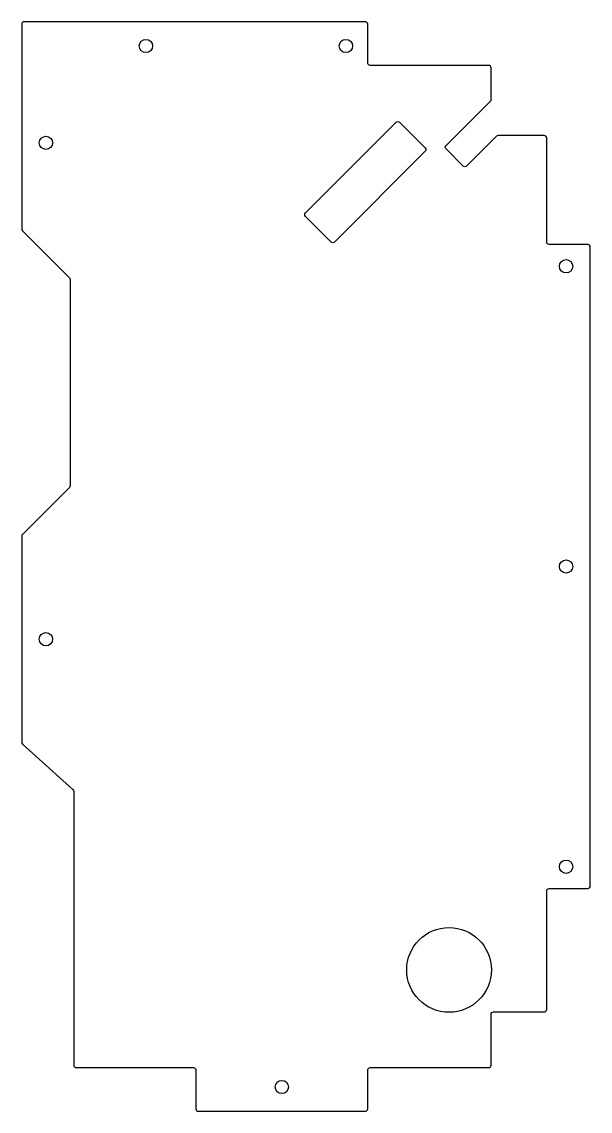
# Model space of a CAD drawing. Header units: millimetres. Extents: x -10 to 225, y -225 to 225.
import ezdxf

# ---------------------------------------------------------------- set-up
doc = ezdxf.new("R2010")
doc.units = ezdxf.units.MM
doc.layers.get('0').update_dxf_attribs({"linetype": 'CONTINUOUS'})

msp = doc.modelspace()

# ---------------------------------------------------------------- linework, layer by layer
for points in [[(11.5, -206, 0.414214), (12.5, -207), (61, -207, -0.414214), (62, -208), (62, -224, 0.414214), (63, -225), (132, -225, 0.414214), (133, -224), (133, -208, -0.414214), (134, -207), (183, -207, 0.414214), (184, -206), (184, -185, -0.414214), (185, -184), (206, -184, 0.414214), (207, -183), (207, -134, -0.414214), (208, -133), (224, -133, 0.414214), (225, -132), (225, 132, 0.414214), (224, 133), (208, 133, -0.414214), (207, 134), (207, 177, 0.414214), (206, 178), (186.9, 178, 0.198912), (186.19, 177.71), (173.87, 165.38, -0.414214), (172.46, 165.38), (165.38, 172.46, -0.414214), (165.38, 173.87), (184, 192.49), (184, 206, 0.414214), (183, 207), (134, 207, -0.414214), (133, 208), (133, 224, 0.414214), (132, 225), (-9, 225, 0.414214), (-10, 224), (-10, 139.4, 0.198912), (-9.71, 138.69), (9.71, 119.28, -0.198912), (10, 118.57), (10, 33.39, -0.198912), (9.71, 32.68), (-9.71, 13.27, 0.198912), (-10, 12.56), (-10, -72.59, 0.21229), (-9.67, -73.34), (11.17, -92.14, -0.21229), (11.5, -92.88)], [(107.29, 146.04), (144.77, 183.52, -0.414214), (146.18, 183.52), (156.79, 172.91, -0.414214), (156.79, 171.49), (119.31, 134.02, -0.414214), (117.9, 134.02), (107.29, 144.62, -0.414214)]]:
    msp.add_lwpolyline(points, format="xyb", close=True)
for centre, radius in [((41.33, 215), 2.75), ((124, 215), 2.75), ((0, 175), 2.75), ((215, 124), 2.75), ((215, 0), 2.75), ((0, -30.03), 2.75), ((215, -124), 2.75), ((166.62, -166.62), 17.5), ((97.5, -215), 2.75)]:
    msp.add_circle(centre, radius)

doc.saveas('drawing.dxf')
